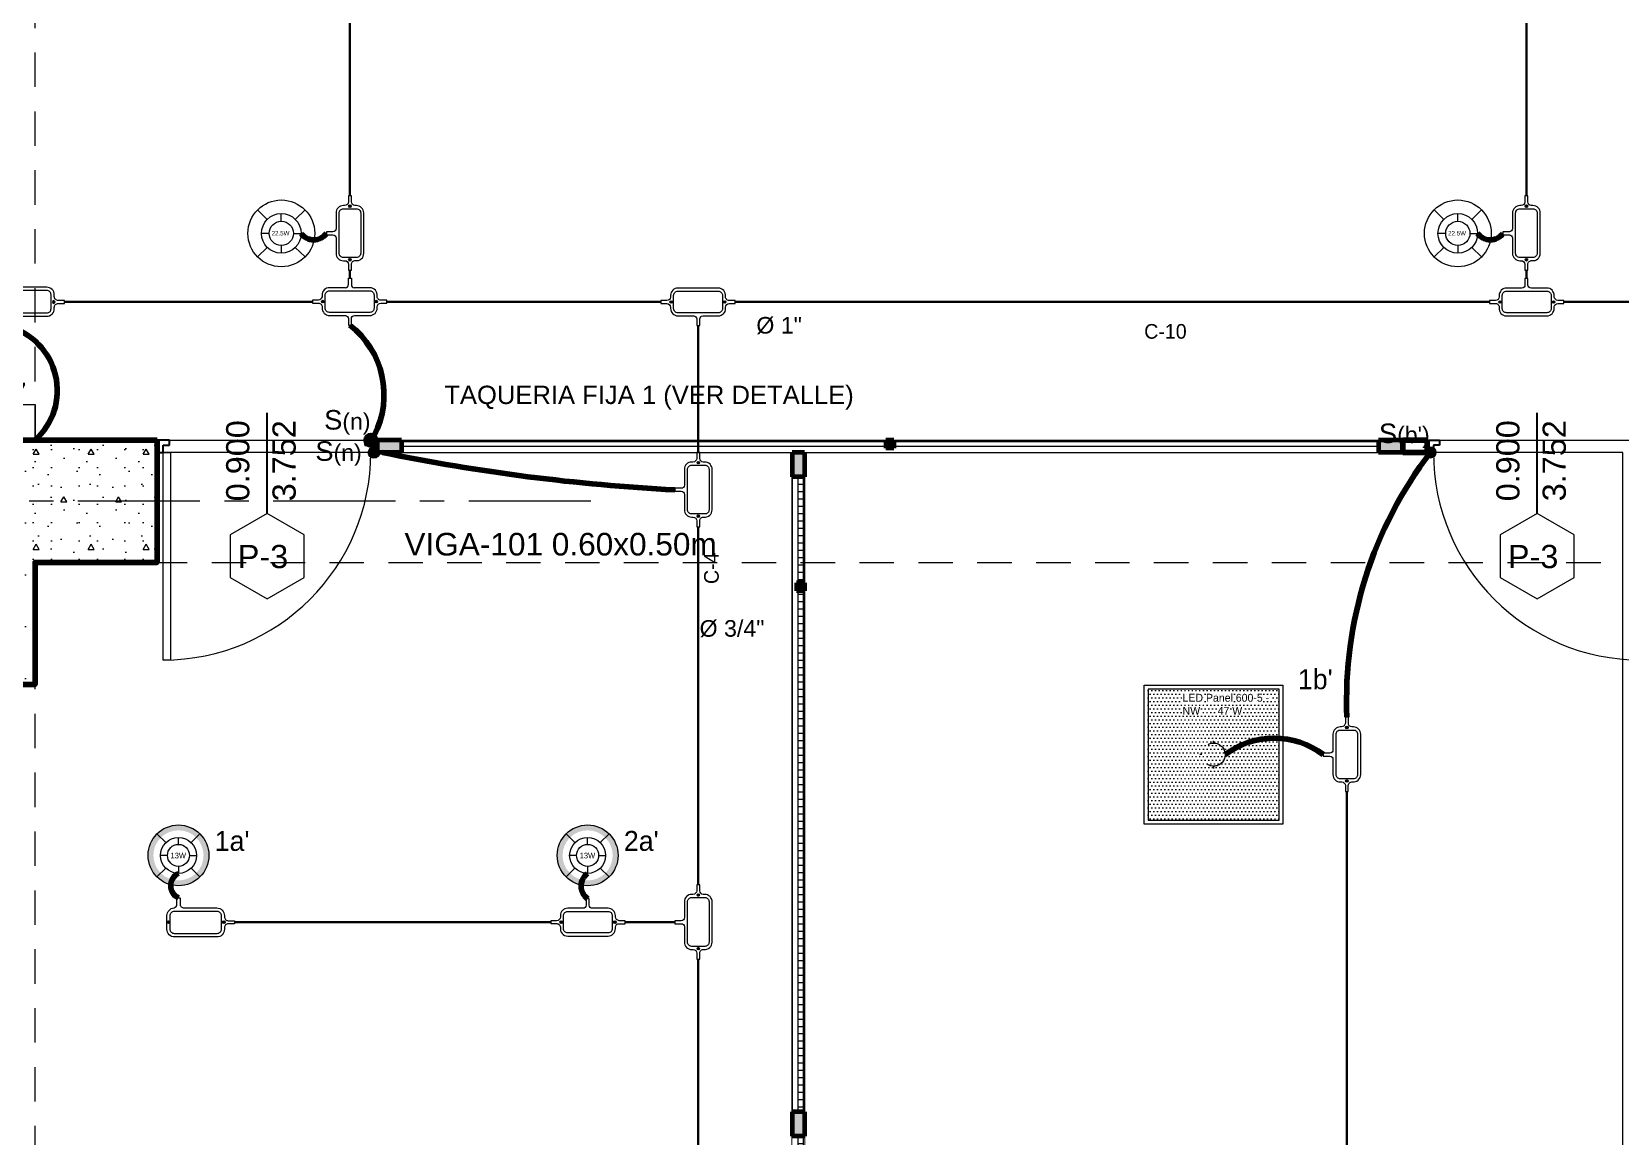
# Model space of a CAD drawing. Header units: inches. Extents: x -38 to 5698, y -33 to 92.
# Drawn here: x 9.56 to 16.06, y 14.55 to 19.07 of the extents above; entities that cross this region are included whole.
import ezdxf
from ezdxf.lldxf.tags import DXFTag

# ---------------------------------------------------------------- set-up
doc = ezdxf.new("R2010")
doc.units = ezdxf.units.IN
doc.header["$MEASUREMENT"] = 0
doc.set_wipeout_variables(frame=1)
for name, pattern in [('CONTINUA', [0]), ('DASHED', [0.75, 0.5, -0.25]), ('Hidden Line', [0.195611, 0.141111, -0.0545]), ('HIDDEN2', [0.1875, 0.125, -0.0625]), ('Punto & Raya', [0.65, 0.5, -0.075, 0, -0.075]), ('Rayas', [0.282222, 0.141111, -0.141111]), ('Wipeout_Contour', [1, 0, -1])]:
    doc.linetypes.add(name, pattern=pattern)
for name, color, linetype, lineweight in [('00 IE CKTO ILUMINACION', 3, 'Continuous', 50), ('00 IE CKTO TOMAS', 111, 'Rayas', 18), ('00_IE_Luminarias', 6, 'Continuous', 30), ('01 IE LUM LED AD DN570C', 1, 'Continuous', 13), ('01 IE LUM LED EMP DN570B', 3, 'Continuous', 13), ('ALUMBRADO_CONDUIT', 30, 'CONDUIT1', 30), ('Bancas', 1, 'Continuous', 13), ('Cable Alumbrado', 150, 'Continuous', 30), ('CABLEADO EXT.', 3, 'PVCSUBT', 30), ('Luminarias', 5, 'Continuous', 20), ('pulsador', 4, 'Continuous', 40), ('Simb_Alumbrado', 140, 'CONTINUA', 30)]:
    doc.layers.add(name, color=color, linetype=linetype, lineweight=lineweight)
for name, color, linetype in [('02 _ ARQ _ ALB _ Ejes Generales', 7, 'Continuous'), ('02 _ ARQ _ ALB _ Muros Interiores', 7, 'Continuous'), ('02 _ ARQ _ ZON _ Espacio.3D', 7, 'Continuous'), ('08 _ STR _ EXT _ 06 Columnas', 7, 'Continuous'), ('08 _ STR _ EXT _ 09 Vigas', 7, 'Continuous'), ('08 _ STR _ EXT _ 10 Vereda Exterior', 7, 'Continuous'), ('1TEXT', 8, 'Continuous'), ('Acabado - Muros', 7, 'Continuous'), ('Notas - Etiquetas', 251, 'Continuous'), ('Notas - Textos', 7, 'Continuous')]:
    doc.layers.add(name, color=color, linetype=linetype)
doc.styles.add('Annotative', font='arial.ttf')
doc.styles.add('Arial', font='arial.ttf')
doc.styles.add('Estilo_Generado_4', font='swisse.ttf')
doc.styles.add('Estilo_Generado_8', font='arialbd.ttf')
doc.styles.add('{18b73a54-fa43-428c-adcb-c1c7bbdf2c84}', font='Simplex.shx')
tags = doc.linetypes.add('CONDUIT', pattern='A,1.5,-0.210535,["con",{18b73a54-fa43-428c-adcb-c1c7bbdf2c84},S=0.2,R=0,X=0,Y=-0.065594],-0.702384', length=2.412919).pattern_tags.tags
tags[6] = DXFTag(74, 10)
tags = doc.linetypes.add('CONDUIT1', pattern='A,1,-0.19772,["con",{18b73a54-fa43-428c-adcb-c1c7bbdf2c84},S=0.2,R=0,X=0,Y=-0.065594],-0.593642', length=1.791362).pattern_tags.tags
tags[6] = DXFTag(74, 10)
tags = doc.linetypes.add('PVCSUBT', pattern='A,0.6,-0.3,0.6,-0.075691,["PVC",Standard,S=0.2,R=0,X=0,Y=-0.093724],-0.621005', length=2.196696).pattern_tags.tags
tags[10] = DXFTag(74, 10)
pattern_1 = [(0, (0, 0), (0, 0.03), [])]

# ---------------------------------------------------------------- blocks, each defined once
blk = doc.blocks.new('*U270')
at = {"layer": 'Luminarias', "linetype": 'DASHED', "lineweight": 0, "ltscale": 0.05}
blk.add_lwpolyline([(0, -0.0045), (0, 0.0045)], dxfattribs=at)
blk = doc.blocks.new('*U271')
at = {"color": 0, "linetype": 'ByBlock', "lineweight": -2, "transparency": 16777216}
for p, rotation in [((-0.05, 0), 90), ((0, -0.05), 180), ((0.05, 0), 269.9999999999999)]:
    blk.add_blockref('*U270', p, dxfattribs=dict(at, rotation=rotation))
blk.add_blockref('*U270', (0, 0.05), dxfattribs=at)
blk = doc.blocks.new('PANEL LED 50W')
at = {"layer": 'Luminarias'}
h = blk.add_hatch(dxfattribs=at)
h.set_pattern_fill('DOTS', color=4, scale=0.009097)
h.set_pattern_definition([(0, (0, -2e-14), (0.0072206, 0.01444116), [0, -0.01444116])])
h.paths.add_polyline_path([(-0.2574, -0.2574), (0.2574, -0.2574), (0.2574, 0.2574), (-0.2574, 0.2574)])
h.paths.add_polyline_path([(-0.1296, 0.0974), (0.1849, 0.0974), (0.1849, 0.2469), (-0.1296, 0.2469)], flags=24)
at = {"layer": 'Luminarias', "color": 4, "lineweight": 0}
for points in [[(-0.2729, 0.2729), (0.2729, 0.2729), (0.2729, -0.2729), (-0.2729, -0.2729)], [(-0.2574, -0.2574), (0.2574, -0.2574), (0.2574, 0.2574), (-0.2574, 0.2574)]]:
    blk.add_lwpolyline(points, close=True, dxfattribs=at)
at = {"layer": 'Luminarias', "color": 4, "linetype": 'DASHED', "lineweight": 0, "ltscale": 0.01}
blk.add_circle((0, 0), 0.0455, dxfattribs=at)
at = {"color": 4}
blk.add_blockref('*U271', (0, 0), dxfattribs=at)
at = {"layer": 'Luminarias', "color": 4, "insert": (-0.1218, 0.2392), "char_height": 0.030929, "width": 0.382855, "attachment_point": 1}
blk.add_mtext('{\\Ftxt|c0;LED Panel 600-5 - NW      47 W}', dxfattribs=at)
blk = doc.blocks.new('LUMINARIA 2')
at = {"layer": '01 IE LUM LED EMP DN570B'}
for p, q in [((-0.094, 0.094), (-0.159, 0.158)), ((0.094, 0.094), (0.159, 0.158)), ((-0.094, -0.094), (-0.159, -0.158)), ((0.094, -0.094), (0.159, -0.158))]:
    blk.add_line(p, q, dxfattribs=at)
at = {"layer": '01 IE LUM LED EMP DN570B', "ltscale": 0.4}
for p, q in [((0, 0.081), (0, 0.133)), ((-0.081, 0), (-0.133, 0)), ((0.081, 0), (0.133, 0)), ((0, -0.081), (0, -0.133))]:
    blk.add_line(p, q, dxfattribs=at)
at = {"layer": '01 IE LUM LED EMP DN570B'}
for radius in [0.224, 0.133]:
    blk.add_circle((0, 0), radius, dxfattribs=at)
at = {"layer": '01 IE LUM LED EMP DN570B', "ltscale": 0.4}
blk.add_circle((0, 0), 0.0813, dxfattribs=at)
at = {"layer": '01 IE LUM LED EMP DN570B', "color": 8, "linetype": 'ByBlock', "lineweight": 80, "insert": (-0.065, 0.016), "char_height": 0.03, "width": 0.17858, "attachment_point": 1}
blk.add_mtext('{\\C3;22.5W}', dxfattribs=at)
blk = doc.blocks.new('LUM DN570C')
at = {"layer": '01 IE LUM LED AD DN570C'}
h = blk.add_hatch(color=256, dxfattribs=at)
edge = h.paths.add_edge_path()
edge.add_arc((0, 0), 0.1344, 0, 360)
edge = h.paths.add_edge_path(flags=17)
edge.add_arc((0, 0), 0.1108, 0, 360)
for p, q in [((-0.0561, 0.0563), (-0.0949, 0.0952)), ((0.0561, 0.0563), (0.0949, 0.0952)), ((-0.0561, -0.0563), (-0.0949, -0.0952)), ((0.0561, -0.0563), (0.0949, -0.0952))]:
    blk.add_line(p, q, dxfattribs=at)
at = {"layer": '01 IE LUM LED AD DN570C', "ltscale": 0.4}
for p, q in [((0, 0.0487), (0, 0.0795)), ((-0.0487, 0), (-0.0795, 0)), ((0.0487, 0), (0.0795, 0)), ((0, -0.0487), (0, -0.0795))]:
    blk.add_line(p, q, dxfattribs=at)
at = {"layer": '01 IE LUM LED AD DN570C'}
for radius in [0.1344, 0.0795]:
    blk.add_circle((0, 0), radius, dxfattribs=at)
at = {"layer": '01 IE LUM LED AD DN570C', "ltscale": 0.4}
blk.add_circle((0, 0), 0.0487, dxfattribs=at)
at = {"color": 1, "linetype": 'ByBlock', "lineweight": 80, "insert": (-0.0353, 0.0117), "char_height": 0.025, "width": 0.622217, "attachment_point": 1}
blk.add_mtext('13W ', dxfattribs=at)
blk = doc.blocks.new('oval t')
at = {"layer": 'Simb_Alumbrado', "lineweight": 13}
blk.add_lwpolyline([(0.0141, 0.0102, -0.414214), (0.0041, 0.0202), (0.0041, 0.0416), (-0.0056, 0.0416), (-0.0056, 0.0202, -0.414214), (-0.0156, 0.0102), (-0.0659, 0.0102, 0.414214), (-0.0899, -0.0138), (-0.0899, -0.0183, -0.414214), (-0.1019, -0.0303), (-0.1213, -0.0303), (-0.1213, -0.04), (-0.1016, -0.04, -0.451917), (-0.0897, -0.0535, 0.451917), (-0.0659, -0.0805), (0.0659, -0.0805, 0.414214), (0.0899, -0.0566), (0.0899, -0.0512, -0.398753), (0.1019, -0.0401), (0.1213, -0.0401), (0.1213, -0.0304), (0.1019, -0.0304, -0.368669), (0.0899, -0.0176), (0.0899, -0.0138, 0.414214), (0.0659, 0.0102), (0.0141, 0.0102)], format="xyb", dxfattribs=at)
blk.add_lwpolyline([(-0.0659, 0), (0.0659, 0, -0.414214), (0.0797, -0.0138), (0.0797, -0.0566, -0.414214), (0.0659, -0.0703), (-0.0659, -0.0703, -0.414214), (-0.0797, -0.0566), (-0.0797, -0.0138, -0.414214)], format="xyb", close=True, dxfattribs=at)
for points in [[(-0.0911, -0.0352), (-0.0828, -0.0352)], [(-0.0869, -0.031), (-0.0869, -0.0394)], [(0.0837, -0.0352), (0.0921, -0.0352)], [(0.0879, -0.031), (0.0879, -0.0394)]]:
    blk.add_lwpolyline(points, dxfattribs=at)
for centre in [(-0.0869, -0.0352), (0.0879, -0.0352)]:
    blk.add_circle(centre, 0.00419, dxfattribs=at)
blk = doc.blocks.new('CAJA OVAL TIPO L')
at = {"layer": 'Simb_Alumbrado', "lineweight": 13}
blk.add_lwpolyline([(-0.0491, -0.079), (-0.0491, -0.0343, -0.380413), (-0.0258, -0.0088), (-0.0258, -0.0088, 0.341426), (-0.0164, 0.0033), (-0.0164, 0.0236), (-0.0063, 0.0236), (-0.0063, 0.0033, 0.414214), (0.0063, -0.0092), (0.1138, -0.0092, -0.414214), (0.1388, -0.0343), (0.1388, -0.0382, 0.414214), (0.1513, -0.0508), (0.1716, -0.0508), (0.1716, -0.0609), (0.1513, -0.0609, 0.414214), (0.1388, -0.0734), (0.1388, -0.079, -0.414214), (0.1138, -0.104), (-0.0241, -0.104, -0.414214), (-0.0491, -0.079, 0.414214)], format="xyb", dxfattribs=at)
for points in [[(-0.0439, -0.0514), (-0.0439, -0.0602)], [(0.1367, -0.0514), (0.1367, -0.0602)], [(-0.0483, -0.0558), (-0.0395, -0.0558)], [(0.1323, -0.0558), (0.1411, -0.0558)]]:
    blk.add_lwpolyline(points, dxfattribs=at)
blk.add_lwpolyline([(-0.0241, -0.0199), (0.1138, -0.0199, -0.414214), (0.1282, -0.0343), (0.1282, -0.079, -0.414214), (0.1138, -0.0934), (-0.0241, -0.0934, -0.414214), (-0.0384, -0.079), (-0.0384, -0.0343, -0.414214)], format="xyb", close=True, dxfattribs=at)
for centre in [(-0.0439, -0.0558), (0.1367, -0.0558)]:
    blk.add_circle(centre, 0.00438, dxfattribs=at)
blk = doc.blocks.new('ii3t')
at = {"layer": 'Simb_Alumbrado', "lineweight": 5}
h = blk.add_hatch(color=3, dxfattribs=at)
edge = h.paths.add_edge_path()
edge.add_arc((0, 0), 0.0164, 0, 360)
blk.add_circle((0, 0), 0.0164, dxfattribs=at)
blk = doc.blocks.new('pulsador')
at = {"layer": 'pulsador', "lineweight": 40}
h = blk.add_hatch(color=4, dxfattribs=at)
h.dxf.hatch_style = 1
h.paths.add_polyline_path([(246.2314, 46.0882, 1), (246.279, 46.0882, 1)])
h.paths.add_polyline_path([(246.2786, 46.0882, -1), (246.2317, 46.0882, -1)], flags=16)
h.paths.add_polyline_path([(246.271, 46.0882, -1), (246.2393, 46.0882, -1)], flags=0)
at = {"layer": 'pulsador'}
h = blk.add_hatch(color=4, dxfattribs=at)
h.dxf.hatch_style = 1
h.paths.add_polyline_path([(246.2393, 46.0882, 1), (246.271, 46.0882, 1)])
at = {"layer": 'pulsador', "color": 4, "lineweight": 50}
blk.add_circle((246.2552, 46.0882), 0.0238, dxfattribs=at)
at = {"layer": 'pulsador', "color": 4, "lineweight": 40}
blk.add_circle((246.2552, 46.0882), 0.0235, dxfattribs=at)
at = {"layer": 'pulsador', "color": 4}
blk.add_circle((246.2552, 46.0882), 0.0159, dxfattribs=at)
blk = doc.blocks.new('luz de emergencia')
at = {"color": 5, "lineweight": 40}
for p, q in [((164.1493, 48.9365, -0.0001), (164.2333, 48.9365, -0.0001)), ((164.3313, 48.9365, -0.0001), (164.4153, 48.9365, -0.0001))]:
    blk.add_line(p, q, dxfattribs=at)
at = {"layer": '00_IE_Luminarias', "color": 5, "linetype": 'Continuous', "lineweight": 13}
for p, q in [((164.1913, 49.0205, -0.0001), (164.1493, 48.9365, -0.0001)), ((164.2333, 48.9365, -0.0001), (164.1913, 49.0205, -0.0001)), ((164.3733, 49.0205, -0.0001), (164.3313, 48.9365, -0.0001)), ((164.4153, 48.9365, -0.0001), (164.3733, 49.0205, -0.0001))]:
    blk.add_line(p, q, dxfattribs=at)
at = {"layer": '00_IE_Luminarias', "color": 5, "linetype": 'Continuous', "lineweight": 13, "elevation": -0.0001}
blk.add_lwpolyline([(164.4573, 49.0205), (164.1073, 49.0205), (164.1073, 49.1666), (164.4573, 49.1665)], close=True, dxfattribs=at)
blk = doc.blocks.new('CAJA CONDULET TIPO X')
at = {"layer": 'Simb_Alumbrado', "lineweight": 13}
for p, q in [((78.5283, -4.1616), (78.5283, -4.1519)), ((78.5283, -4.1519), (78.5497, -4.1519)), ((78.5497, -4.1616), (78.5283, -4.1616))]:
    blk.add_line(p, q, dxfattribs=at)
for points in [[(78.6505, -4.1716, -0.414214), (78.6605, -4.1616), (78.6819, -4.1616), (78.6819, -4.1519), (78.6605, -4.1519, -0.414214), (78.6505, -4.1419), (78.6505, -4.0916, 0.414214), (78.6265, -4.0677), (78.6219, -4.0677, -0.414214), (78.6099, -4.0557), (78.6099, -4.0363), (78.6002, -4.0363), (78.6002, -4.056, -0.451917), (78.5867, -4.0678, 0.451917), (78.5597, -4.0916), (78.5597, -4.1419)], [(78.5597, -4.1716), (78.5597, -4.2235, 0.414214), (78.5837, -4.2475), (78.589, -4.2475, -0.334232), (78.6002, -4.2595), (78.6002, -4.2789), (78.6099, -4.2789), (78.6099, -4.2595, -0.455912), (78.6227, -4.2475), (78.6265, -4.2475, 0.414214), (78.6505, -4.2235), (78.6505, -4.1716)]]:
    blk.add_lwpolyline(points, format="xyb", dxfattribs=at)
blk.add_lwpolyline([(78.6403, -4.0916), (78.6403, -4.2235, -0.414214), (78.6265, -4.2373), (78.5837, -4.2373, -0.414214), (78.5699, -4.2235), (78.5699, -4.0916, -0.414214), (78.5837, -4.0779), (78.6265, -4.0779, -0.414214)], format="xyb", close=True, dxfattribs=at)
for points in [[(78.6093, -4.0706), (78.6009, -4.0706)], [(78.6051, -4.0664), (78.6051, -4.0748)], [(78.6093, -4.2454), (78.6009, -4.2454)], [(78.6051, -4.2412), (78.6051, -4.2496)]]:
    blk.add_lwpolyline(points, dxfattribs=at)
for centre in [(78.6051, -4.0706), (78.6051, -4.2454)]:
    blk.add_circle(centre, 0.00419, dxfattribs=at)
for centre, start, end in [((78.5497, -4.1419), 270, 0), ((78.5497, -4.1716), 0, 90)]:
    blk.add_arc(centre, 0.01, start, end, dxfattribs=at)

msp = doc.modelspace()

# ---------------------------------------------------------------- hatches: boundary and pattern name
at = {"layer": '08 _ STR _ EXT _ 06 Columnas', "linetype": 'Continuous', "lineweight": 9}
h = msp.add_hatch(dxfattribs=at)
h.set_pattern_fill('HORMIGÓN_EN_MASA_0002', style=0, pattern_type=2)
h.set_pattern_definition([(0, (0, 0), (0, 0.3897114), [0.024375, -0.200625]), (0, (0.1125, 0.19486), (0, 0.3897114), [0.024375, -0.200625]), (60, (0, 0), (-0.3375, 0.194856), [0.024375, -0.200625]), (60, (0.225, 0), (-0.3375, 0.194856), [0.024375, -0.200625]), (120, (0.02437, 0), (0.3375, 0.194856), [0.024375, -0.200625]), (120, (0.24938, 0), (0.3375, 0.194856), [0.024375, -0.200625]), (0, (0, 0.0375), (0, 0.075), [0, -0.075, 0, -0.1125]), (45, (0.0375, 0.0375), (-0.053033, 0.053033), [0, -0.05625, 0, -0.09375])])
h.paths.add_polyline_path([(10.07, 17.4), (9.07, 17.4), (9.07, 16.4), (9.57, 16.4), (9.57, 16.9), (10.07, 16.9)])
at = {"layer": '08 _ STR _ EXT _ 10 Vereda Exterior', "linetype": 'Continuous', "lineweight": 13}
h = msp.add_hatch(dxfattribs=at)
h.set_pattern_fill('RETÍCULA_100X100_0002', color=251, style=0, pattern_type=2)
h.set_pattern_definition([(360, (3.7574, 18.3027), (0, 2.53199), []), (90, (3.7574, 18.3027), (-3.6, 0), [])])
h.paths.add_polyline_path([(2.17, 3.6213), (4.2913, 1.5), (9.32, 1.5), (9.32, 6.5), (40.52, 6.5), (40.52, 1.5), (52.92, 1.5), (52.92, 19.0859), (51.57, 19.0859), (51.57, 7.2), (9.07, 7.2), (9.07, 7.85), (6.5201, 7.85, -0.414214), (6.2701, 8.1), (6.2701, 8.85, -0.414213), (6.5201, 9.1), (9.07, 9.1), (9.07, 12), (6.5201, 12, -0.414214), (6.2701, 12.25), (6.2701, 13, -0.414213), (6.5201, 13.25), (9.07, 13.25), (9.07, 16.15), (6.5201, 16.15, -0.414214), (6.2701, 16.4), (6.2701, 17.15, -0.414213), (6.5201, 17.4), (8.77, 17.4), (8.7706, 21.0499), (2.17, 21.0499)])

# ---------------------------------------------------------------- linework, layer by layer
at = {"layer": '02 _ ARQ _ ALB _ Ejes Generales', "color": 251, "linetype": 'Punto & Raya', "lineweight": 13}
msp.add_line((11.8454, 17.15), (4.8454, 17.15), dxfattribs=at)
at = {"layer": '02 _ ARQ _ ALB _ Muros Interiores', "color": 152, "linetype": 'Continuous', "lineweight": 25}
for p, q in [((10.52, 17.1), (10.52, 17.5125)), ((15.72, 17.1), (15.72, 17.5125))]:
    msp.add_line(p, q, dxfattribs=at)
at = {"layer": '02 _ ARQ _ ALB _ Muros Interiores', "color": 165, "linetype": 'Continuous', "lineweight": 25}
for p, q in [((10.07, 17.4), (10.07, 17.35)), ((10.12, 17.4), (10.07, 17.4)), ((10.095, 17.35), (10.095, 17.38)), ((10.095, 17.38), (10.12, 17.38)), ((10.12, 17.38), (10.12, 17.4)), ((10.92, 17.4), (10.92, 17.38)), ((10.97, 17.4), (10.92, 17.4)), ((10.92, 17.38), (10.945, 17.38)), ((10.945, 17.38), (10.945, 17.35)), ((10.97, 17.35), (10.97, 17.4)), ((15.32, 17.4), (15.32, 17.38)), ((10.07, 17.35), (10.095, 17.35)), ((10.945, 17.35), (10.97, 17.35))]:
    msp.add_line(p, q, dxfattribs=at)
at = {"layer": '02 _ ARQ _ ALB _ Muros Interiores', "color": 7, "linetype": 'Continuous', "lineweight": 80}
for p, q in [((10.07, 17.4), (10.07, 17.35)), ((10.97, 17.4), (10.97, 17.35))]:
    msp.add_line(p, q, dxfattribs=at)
at = {"layer": '02 _ ARQ _ ALB _ Muros Interiores', "color": 165, "linetype": 'Continuous', "lineweight": 15}
for p, q in [((10.095, 16.5), (10.095, 17.35)), ((10.095, 17.35), (10.125, 17.35)), ((10.125, 17.35), (10.125, 16.5)), ((10.125, 16.5), (10.095, 16.5))]:
    msp.add_line(p, q, dxfattribs=at)
at = {"layer": '02 _ ARQ _ ALB _ Muros Interiores', "color": 251, "linetype": 'Continuous', "lineweight": 13, "flags": 128}
for points in [[(10.52, 16.75), (10.6715, 16.8375), (10.6715, 17.0125), (10.52, 17.1), (10.3684, 17.0125), (10.3684, 16.8375)], [(15.72, 16.75), (15.8715, 16.8375), (15.8715, 17.0125), (15.72, 17.1), (15.5684, 17.0125), (15.5684, 16.8375)]]:
    msp.add_lwpolyline(points, close=True, dxfattribs=at)
at = {"layer": '02 _ ARQ _ ALB _ Muros Interiores', "color": 175, "linetype": 'Continuous', "lineweight": 15}
msp.add_arc((10.095, 17.35), 0.85, 270, 0, dxfattribs=at)
at = {"layer": '02 _ ARQ _ ZON _ Espacio.3D', "color": 254, "linetype": 'Continuous', "lineweight": 0, "flags": 128}
msp.add_lwpolyline([(9.07, 29.7), (9.07, 17.4), (23.97, 17.4), (23.97, 16.9001), (23.57, 16.9001), (23.57, 16.2999), (23.445, 16.2999), (23.445, 8.1), (23.57, 8.1), (23.57, 7.45), (30.07, 7.45)], dxfattribs=at)
for points in [[(9.32, 8.1), (9.5699, 8.1), (9.5699, 7.7), (9.9699, 7.7), (9.9699, 7.45), (12.6699, 7.45), (12.6699, 17.35), (10.0699, 17.35), (10.0699, 16.9), (9.5699, 16.9), (9.5699, 16.4), (9.32, 16.4)], [(12.7199, 7.45), (16.07, 7.45), (16.07, 17.35), (12.7199, 17.35)]]:
    msp.add_lwpolyline(points, close=True, dxfattribs=at)
at = {"layer": '08 _ STR _ EXT _ 06 Columnas', "color": 7, "linetype": 'Continuous', "lineweight": 80, "flags": 128}
msp.add_lwpolyline([(10.07, 17.4), (9.07, 17.4), (9.07, 16.4), (9.57, 16.4), (9.57, 16.9), (10.07, 16.9)], close=True, dxfattribs=at)
at = {"layer": '08 _ STR _ EXT _ 09 Vigas', "color": 251, "linetype": 'Hidden Line', "lineweight": 13}
for p, q in [((9.57, 17.4), (9.57, 29.7)), ((9.57, 7.7), (9.57, 16.9))]:
    msp.add_line(p, q, dxfattribs=at)
at = {"layer": 'Acabado - Muros', "color": 7, "linetype": 'Continuous', "lineweight": 60}
for p, q in [((10.97, 17.4), (10.97, 17.35)), ((15.17, 17.4), (15.17, 17.35))]:
    msp.add_line(p, q, dxfattribs=at)
at = {"layer": 'ALUMBRADO_CONDUIT', "color": 30, "lineweight": 30, "ltscale": 0.4, "true_color": 0xf26722}
for p, q in [((10.8592, 18.4001), (10.8592, 20.1783)), ((15.6759, 18.4001), (15.6759, 20.1783)), ((10.8592, 18.0959), (10.8592, 18.0624)), ((15.6759, 18.0624), (15.6759, 18.0959)), ((9.6902, 17.9661), (10.7061, 17.9661)), ((11.0103, 17.9661), (12.1324, 17.9661)), ((12.4366, 17.9661), (15.5247, 17.9661)), ((15.829, 17.9661), (20.3414, 17.9661)), ((12.2855, 17.0458), (12.2855, 15.5795)), ((14.9407, 15.9614), (14.9407, 13.7906)), ((10.3868, 15.4264), (11.6813, 15.4264)), ((11.9855, 15.4264), (12.1891, 15.4264)), ((12.2855, 15.2753), (12.2855, 12.2795))]:
    msp.add_line(p, q, dxfattribs=at)
at = {"layer": 'CABLEADO EXT.', "color": 3, "lineweight": 80}
for centre, radius, start, end in [((10.7111, 18.2847), 0.0641, 216.0183, 323.9817), ((15.5277, 18.2847), 0.0641, 216.0183, 323.9817), ((9.3882, 17.6035), 0.2728, 311.76988, 74.56922), ((10.6378, 17.5861), 0.3611, 332.56224, 52.19962), ((14.6433, 15.8475), 0.3326, 52.81479, 127.18521), ((10.1812, 15.5762), 0.0556, 115.45713, 244.54287), ((11.8701, 15.5745), 0.0641, 126.0183, 233.9817)]:
    msp.add_arc(centre, radius, start, end, dxfattribs=at)

# ---------------------------------------------------------------- block references
at = {"xscale": 1.253906979044094, "yscale": 1.253906979044094, "zscale": 1.253906979044094, "rotation": 270}
msp.add_blockref('CAJA CONDULET TIPO X', (16.0713, 116.5311), dxfattribs=at)
at = {"color": 4, "lineweight": 40}
msp.add_blockref('pulsador', (-235.3102, -28.6882), dxfattribs=at)
at = {"layer": '01 IE LUM LED AD DN570C', "color": 1, "lineweight": 5, "xscale": 0.9263905751172247, "yscale": 0.9263905751172247, "zscale": 0.9263905751172247}
for p in [(10.1573, 15.7), (11.8324, 15.7)]:
    msp.add_blockref('LUM DN570C', p, dxfattribs=at)
at = {"layer": '01 IE LUM LED EMP DN570B', "xscale": 0.6105334384153049, "yscale": 0.6105334384153049, "zscale": 0.6105334384153049}
for p in [(10.5783, 18.247), (15.3949, 18.247)]:
    msp.add_blockref('LUMINARIA 2', p, dxfattribs=at)
at = {"layer": 'ALUMBRADO_CONDUIT', "linetype": 'CONDUIT', "lineweight": 30, "xscale": -1.253906979044094, "yscale": 1.253906979044094, "zscale": 1.253906979044094, "rotation": 180}
msp.add_blockref('CAJA OVAL TIPO L', (9.475, 17.8961), dxfattribs=at)
at = {"layer": 'ALUMBRADO_CONDUIT', "xscale": 1.041283452965173, "yscale": 1.041283452965173, "zscale": 1.041283452965173}
msp.add_blockref('PANEL LED 50W', (14.395, 16.1125), dxfattribs=at)
at = {"layer": 'ALUMBRADO_CONDUIT', "linetype": 'CONDUIT', "lineweight": 30, "xscale": 1.253906979044094, "yscale": 1.253906979044094, "zscale": 1.253906979044094}
msp.add_blockref('CAJA OVAL TIPO L', (10.1716, 15.4964), dxfattribs=at)
at = {"layer": 'Bancas', "color": 252, "true_color": 0x939598, "xscale": 1.253906979044094, "yscale": 1.253906979044094, "zscale": 1.253906979044094}
for p, rotation in [((10.8151, 18.248), 90), ((15.6317, 18.248), 90), ((12.2845, 17.922), 180), ((14.8965, 16.1135), 89.99999999999999), ((12.2413, 15.4274), 89.99999999999999)]:
    msp.add_blockref('oval t', p, dxfattribs=dict(at, rotation=rotation))
for p in [(15.6769, 18.0102), (11.8334, 15.4706)]:
    msp.add_blockref('oval t', p, dxfattribs=at)
at = {"layer": 'Cable Alumbrado', "lineweight": 0, "xscale": 1.404578189384958, "yscale": 1.404578189384958, "zscale": 1.404578189384958}
msp.add_blockref('ii3t', (10.9576, 17.3496), dxfattribs=at)
at = {"layer": 'pulsador', "color": 4, "lineweight": 40, "rotation": 180}
msp.add_blockref('luz de emergencia', (173.6773, 66.5666, 0.0001), dxfattribs=at)

# ---------------------------------------------------------------- texts
at = {"layer": '00 IE CKTO ILUMINACION', "color": 3, "linetype": 'CONTINUA', "lineweight": 15}
msp.add_text('C-10', height=0.06, dxfattribs=at).set_placement((14.1109, 17.8158))
msp.add_text('C-4', height=0.06, rotation=90, dxfattribs=at).set_placement((12.3692, 16.8112))
at = {"layer": '00 IE CKTO TOMAS', "char_height": 0.08, "width": 0.768045, "attachment_point": 7, "style": 'Annotative'}
for insert in [(10.7537, 17.4233), (10.7177, 17.2953)]:
    msp.add_mtext('S{\\H0.84375x;(n)}', dxfattribs=dict(at, insert=insert))
at = {"layer": '00_IE_Luminarias', "color": 6, "linetype": 'HIDDEN2'}
for s, p in [("1b'", (14.7403, 16.3806)), ("1a'", (10.3058, 15.7185)), ("2a'", (11.9809, 15.7185))]:
    msp.add_text(s, height=0.08174, dxfattribs=at).set_placement(p)
at = {"layer": '02 _ ARQ _ ALB _ Muros Interiores', "color": 251, "lineweight": 25, "char_height": 0.095, "attachment_point": 7, "rotation": 90, "style": 'Estilo_Generado_4'}
for s, insert in [('\\A1;{\\pql;\\pt0;\\fSwis721 Ex BT|b0|i0|c0|p34;0.900\\fSwis721 Ex BT|b0|i0|c0|p34;\\A1{\\H.66x;\\S^  ;}\\fSwis721 Ex BT|b0|i0|c0|p34;\\fSwis721 Ex BT|b0|i0|c0|p34;}', (10.4751, 17.15)), ('\\A1;{\\pql;\\pt0;\\fSwis721 Ex BT|b0|i0|c0|p34;3.752\\fSwis721 Ex BT|b0|i0|c0|p34;\\A1{\\H.66x;\\S^  ;}\\fSwis721 Ex BT|b0|i0|c0|p34;\\fSwis721 Ex BT|b0|i0|c0|p34;}', (10.6649, 17.15)), ('\\A1;{\\pql;\\pt0;\\fSwis721 Ex BT|b0|i0|c0|p34;0.900\\fSwis721 Ex BT|b0|i0|c0|p34;\\A1{\\H.66x;\\S^  ;}\\fSwis721 Ex BT|b0|i0|c0|p34;\\fSwis721 Ex BT|b0|i0|c0|p34;}', (15.6751, 17.15)), ('\\A1;{\\pql;\\pt0;\\fSwis721 Ex BT|b0|i0|c0|p34;3.752\\fSwis721 Ex BT|b0|i0|c0|p34;\\A1{\\H.66x;\\S^  ;}\\fSwis721 Ex BT|b0|i0|c0|p34;\\fSwis721 Ex BT|b0|i0|c0|p34;}', (15.8649, 17.15))]:
    msp.add_mtext(s, dxfattribs=dict(at, insert=insert))
at = {"layer": '02 _ ARQ _ ALB _ Muros Interiores', "color": 251, "lineweight": 25, "char_height": 0.095, "attachment_point": 7, "style": 'Estilo_Generado_4'}
for insert in [(10.4001, 16.875), (15.6001, 16.875)]:
    msp.add_mtext('\\A1;{\\pql;\\pt0;\\fSwis721 Ex BT|b0|i0|c0|p34;P-3\\fSwis721 Ex BT|b0|i0|c0|p34;\\fSwis721 Ex BT|b0|i0|c0|p34;\\fSwis721 Ex BT|b0|i0|c0|p34;}', dxfattribs=dict(at, insert=insert))
at = {"layer": '1TEXT', "color": 50, "linetype": 'Continuous', "style": 'Arial'}
for s, p in [('%%C 1"', (12.5231, 17.8368)), ('%%C 3/4"', (12.2908, 16.5955))]:
    msp.add_text(s, height=0.06788, rotation=0, dxfattribs=at).set_placement(p)
at = {"layer": 'Notas - Etiquetas', "color": 8, "linetype": 'Continuous', "lineweight": 13, "style": 'Estilo_Generado_4'}
for s, insert, char_height, attachment_point in [('\\A1;{\\pql;\\fSwis721 Ex BT|b0|i0|c0|p34;TAQUERIA FIJA 1 (VER DETALLE)\\fSwis721 Ex BT|b0|i0|c0|p34; }', (11.2455, 17.5745), 0.075, 4), ('\\A1;{\\pql;\\fSwis721 Ex BT|b0|i0|c0|p34;VIGA-101\\fSwis721 Ex BT|b0|i0|c0|p34; \\fSwis721 Ex BT|b0|i0|c0|p34;0.60\\fSwis721 Ex BT|b0|i0|c0|p34;x\\fSwis721 Ex BT|b0|i0|c0|p34;0.50\\fSwis721 Ex BT|b0|i0|c0|p34;m}', (11.0825, 16.9267), 0.0925, 7)]:
    msp.add_mtext(s, dxfattribs=dict(at, insert=insert, char_height=char_height, attachment_point=attachment_point))
at = {"layer": 'Notas - Textos', "color": 251, "linetype": 'Continuous', "lineweight": 13, "insert": (13.4189, 18.5191), "char_height": 0.15, "attachment_point": 2, "style": 'Estilo_Generado_8'}
msp.add_mtext('\\A1;{\\pqc;\\fArial|b1|i0|c0|p34;\\P\\pqc;\\fArial|b1|i0|c0|p34;}', dxfattribs=at)

# ---------------------------------------------------------------- next in the draw order: wipeouts: each hides what was drawn before it
at = {"color": 254, "linetype": 'Wipeout_Contour', "lineweight": 0, "ltscale": 133.299608}
msp.add_wipeout([(13.0865, 17.367), (13.07, 17.367), (13.07, 17.35), (15.07, 17.35), (15.07, 17.4), (13.0865, 17.4)], dxfattribs=at).dxf.layer = 'Acabado - Muros'
at = {"color": 254, "linetype": 'Wipeout_Contour', "lineweight": 0, "ltscale": 123.913962}
msp.add_wipeout([(12.6699, 16.8), (12.6699, 14.65), (12.7199, 14.65), (12.7199, 16.7835), (12.6869, 16.7835), (12.6869, 16.8)], dxfattribs=at).dxf.layer = 'Acabado - Muros'
at = {"color": 254, "linetype": 'Wipeout_Contour', "lineweight": 0, "ltscale": 109.136087}
msp.add_wipeout([(12.6699, 14.55), (12.6699, 12.4), (12.6869, 12.4), (12.6869, 12.4165), (12.7199, 12.4165), (12.7199, 14.55)], dxfattribs=at).dxf.layer = 'Acabado - Muros'

# ---------------------------------------------------------------- next in the draw order: wipeouts: each hides what was drawn before it
at = {"color": 254, "linetype": 'Wipeout_Contour', "lineweight": 0, "ltscale": 127.274883}
msp.add_wipeout([(11.07, 17.35), (13.07, 17.35), (13.07, 17.367), (13.0535, 17.367), (13.0535, 17.4), (11.07, 17.4)], dxfattribs=at).dxf.layer = 'Acabado - Muros'
at = {"color": 254, "linetype": 'Wipeout_Contour', "lineweight": 0, "ltscale": 126.554983}
msp.add_wipeout([(12.6699, 17.25), (12.6699, 16.8), (12.6869, 16.8), (12.6869, 16.8165), (12.7199, 16.8165), (12.7199, 17.25)], dxfattribs=at).dxf.layer = 'Acabado - Muros'
at = {"color": 254, "linetype": 'Wipeout_Contour', "lineweight": 0, "ltscale": 74.130998}
msp.add_wipeout([(12.7149, 12.4165), (12.7149, 14.55), (12.6949, 14.55), (12.6949, 12.4165)], dxfattribs=at).dxf.layer = 'Acabado - Muros'

# ---------------------------------------------------------------- next in the draw order: hatches: boundary and pattern name
at = {"layer": 'Acabado - Muros', "linetype": 'Continuous', "lineweight": 0}
h = msp.add_hatch(dxfattribs=at)
h.set_pattern_fill('CONTRACHAPADO_0002', color=254, style=0, pattern_type=2)
h.set_pattern_definition(pattern_1)
h.paths.add_polyline_path([(12.7149, 12.4165), (12.7149, 14.55), (12.6949, 14.55), (12.6949, 12.4165)])

# ---------------------------------------------------------------- next in the draw order: linework, layer by layer
at = {"layer": 'Acabado - Muros', "color": 7, "linetype": 'Continuous', "lineweight": 60}
msp.add_line((12.7199, 14.55), (12.6699, 14.55), dxfattribs=at)
at = {"layer": 'Acabado - Muros', "color": 251, "linetype": 'Continuous', "lineweight": 13, "flags": 128}
for points in [[(11.07, 17.4), (13.0535, 17.4)], [(13.0865, 17.4), (15.07, 17.4)], [(11.07, 17.35), (15.07, 17.35)], [(12.6699, 17.25), (12.6699, 14.65)], [(12.7199, 17.25), (12.7199, 16.8165)], [(12.7199, 16.7835), (12.7199, 14.65)]]:
    msp.add_lwpolyline(points, dxfattribs=at)
at = {"layer": 'Acabado - Muros', "color": 7, "linetype": 'Continuous', "lineweight": 13, "flags": 128}
msp.add_lwpolyline([(12.7149, 12.4165), (12.6949, 12.4165), (12.6949, 14.55), (12.7149, 14.55)], close=True, dxfattribs=at)

# ---------------------------------------------------------------- next in the draw order: wipeouts: each hides what was drawn before it
at = {"color": 254, "linetype": 'Wipeout_Contour', "lineweight": 0, "ltscale": 84.680067}
msp.add_wipeout([(13.0535, 17.395), (11.07, 17.395), (11.07, 17.375), (13.0535, 17.375)], dxfattribs=at).dxf.layer = 'Acabado - Muros'
at = {"color": 254, "linetype": 'Wipeout_Contour', "lineweight": 0, "ltscale": 89.513363}
msp.add_wipeout([(15.07, 17.395), (13.0865, 17.395), (13.0865, 17.375), (15.07, 17.375)], dxfattribs=at).dxf.layer = 'Acabado - Muros'
at = {"color": 254, "linetype": 'Wipeout_Contour', "lineweight": 0, "ltscale": 85.013435}
msp.add_wipeout([(12.7149, 16.8165), (12.7149, 17.25), (12.6949, 17.25), (12.6949, 16.8165)], dxfattribs=at).dxf.layer = 'Acabado - Muros'
at = {"color": 254, "linetype": 'Wipeout_Contour', "lineweight": 0, "ltscale": 80.856014}
msp.add_wipeout([(12.7149, 14.65), (12.7149, 16.7835), (12.6949, 16.7835), (12.6949, 14.65)], dxfattribs=at).dxf.layer = 'Acabado - Muros'

# ---------------------------------------------------------------- next in the draw order: hatches: boundary and pattern name
at = {"layer": 'Acabado - Muros', "linetype": 'Continuous', "lineweight": 0}
for points in [[(11.07, 17.4), (10.97, 17.4), (10.97, 17.35), (11.07, 17.35)], [(13.0865, 17.367), (13.0865, 17.4), (13.0535, 17.4), (13.0535, 17.367)], [(15.07, 17.4), (15.07, 17.35), (15.17, 17.35), (15.17, 17.4)], [(12.7199, 17.25), (12.7199, 17.35), (12.6699, 17.35), (12.6699, 17.25)], [(12.6869, 16.7835), (12.7199, 16.7835), (12.7199, 16.8165), (12.6869, 16.8165)], [(12.6699, 14.55), (12.7199, 14.55), (12.7199, 14.65), (12.6699, 14.65)]]:
    msp.add_hatch(color=254, dxfattribs=at).paths.add_polyline_path(points)
h = msp.add_hatch(dxfattribs=at)
h.set_pattern_fill('CONTRACHAPADO_0002', color=254, style=0, pattern_type=2)
h.set_pattern_definition(pattern_1)
h.paths.add_polyline_path([(13.0535, 17.395), (11.07, 17.395), (11.07, 17.375), (13.0535, 17.375)])
h = msp.add_hatch(dxfattribs=at)
h.set_pattern_fill('CONTRACHAPADO_0002', color=254, style=0, pattern_type=2)
h.set_pattern_definition(pattern_1)
h.paths.add_polyline_path([(15.07, 17.395), (13.0865, 17.395), (13.0865, 17.375), (15.07, 17.375)])
h = msp.add_hatch(dxfattribs=at)
h.set_pattern_fill('CONTRACHAPADO_0002', color=254, style=0, pattern_type=2)
h.set_pattern_definition(pattern_1)
h.paths.add_polyline_path([(12.7149, 16.8165), (12.7149, 17.25), (12.6949, 17.25), (12.6949, 16.8165)])
h = msp.add_hatch(dxfattribs=at)
h.set_pattern_fill('CONTRACHAPADO_0002', color=254, style=0, pattern_type=2)
h.set_pattern_definition(pattern_1)
h.paths.add_polyline_path([(12.7149, 14.65), (12.7149, 16.7835), (12.6949, 16.7835), (12.6949, 14.65)])

# ---------------------------------------------------------------- next in the draw order: linework, layer by layer
at = {"layer": '08 _ STR _ EXT _ 09 Vigas', "color": 251, "linetype": 'Hidden Line', "lineweight": 13}
msp.add_line((9.57, 16.9), (16.07, 16.9), dxfattribs=at)
at = {"layer": 'Acabado - Muros', "color": 7, "linetype": 'Continuous', "lineweight": 60}
for p, q in [((11.07, 17.4), (10.97, 17.4)), ((11.07, 17.4), (11.07, 17.35)), ((13.0865, 17.4), (13.0535, 17.4)), ((13.0535, 17.4), (13.0535, 17.367)), ((13.0865, 17.367), (13.0535, 17.367)), ((13.0865, 17.4), (13.0865, 17.367)), ((15.07, 17.4), (15.07, 17.35)), ((15.17, 17.4), (15.07, 17.4)), ((11.07, 17.35), (10.97, 17.35)), ((12.6699, 17.35), (12.6699, 17.25)), ((12.7199, 17.35), (12.6699, 17.35)), ((12.7199, 17.35), (12.7199, 17.25)), ((15.17, 17.35), (15.07, 17.35)), ((12.7199, 17.25), (12.6699, 17.25)), ((12.6869, 16.8165), (12.6869, 16.7835)), ((12.7199, 16.8165), (12.6869, 16.8165)), ((12.7199, 16.7835), (12.6869, 16.7835)), ((12.7199, 16.8165), (12.7199, 16.7835)), ((12.6699, 14.65), (12.6699, 14.55)), ((12.7199, 14.65), (12.6699, 14.65)), ((12.7199, 14.65), (12.7199, 14.55))]:
    msp.add_line(p, q, dxfattribs=at)
at = {"layer": 'Acabado - Muros', "color": 7, "linetype": 'Continuous', "lineweight": 13, "flags": 128}
for points in [[(13.0535, 17.395), (13.0535, 17.375), (11.07, 17.375), (11.07, 17.395)], [(15.07, 17.395), (15.07, 17.375), (13.0865, 17.375), (13.0865, 17.395)], [(12.7149, 16.8165), (12.6949, 16.8165), (12.6949, 17.25), (12.7149, 17.25)], [(12.7149, 14.65), (12.6949, 14.65), (12.6949, 16.7835), (12.7149, 16.7835)]]:
    msp.add_lwpolyline(points, close=True, dxfattribs=at)
at = {"layer": 'ALUMBRADO_CONDUIT', "color": 30, "lineweight": 30, "ltscale": 0.4, "true_color": 0xf26722}
msp.add_line((12.2855, 17.8698), (12.2855, 17.35), dxfattribs=at)
at = {"layer": 'CABLEADO EXT.', "color": 3, "lineweight": 80}
msp.add_arc((12.5978, 25.1444), 7.958, 258.36209, 267.05634, dxfattribs=at)

# ---------------------------------------------------------------- next in the draw order: block references
at = {"layer": 'Bancas', "color": 252, "true_color": 0x939598, "xscale": 1.253906979044094, "yscale": 1.253906979044094, "zscale": 1.253906979044094, "rotation": 89.99999999999999}
msp.add_blockref('oval t', (12.2413, 17.1979), dxfattribs=at)

# ---------------------------------------------------------------- next in the draw order: wipeouts: each hides what was drawn before it
at = {"color": 254, "linetype": 'Wipeout_Contour', "lineweight": 0, "ltscale": 92.412369}
msp.add_wipeout([(15.17, 17.4), (15.17, 17.35), (15.27, 17.35), (15.27, 17.4)], dxfattribs=at).dxf.layer = '02 _ ARQ _ ALB _ Muros Interiores'

# ---------------------------------------------------------------- next in the draw order: linework, layer by layer
at = {"layer": '02 _ ARQ _ ALB _ Muros Interiores', "color": 165, "linetype": 'Continuous', "lineweight": 25}
for p, q in [((15.27, 17.35), (15.27, 17.4)), ((15.27, 17.4), (15.32, 17.4)), ((15.32, 17.38), (15.295, 17.38)), ((15.295, 17.38), (15.295, 17.35)), ((15.295, 17.35), (15.27, 17.35))]:
    msp.add_line(p, q, dxfattribs=at)
at = {"layer": '02 _ ARQ _ ALB _ Muros Interiores', "color": 7, "linetype": 'Continuous', "lineweight": 80}
msp.add_line((15.27, 17.4), (15.27, 17.35), dxfattribs=at)
at = {"layer": '02 _ ARQ _ ALB _ Muros Interiores', "color": 7, "linetype": 'Continuous', "lineweight": 80, "flags": 128}
for points in [[(15.27, 17.4), (15.17, 17.4)], [(15.17, 17.4), (15.17, 17.35)], [(15.17, 17.35), (15.27, 17.35)]]:
    msp.add_lwpolyline(points, dxfattribs=at)
at = {"layer": '02 _ ARQ _ ALB _ Muros Interiores', "color": 175, "linetype": 'Continuous', "lineweight": 15}
msp.add_arc((16.145, 17.35), 0.85, 180, 270, dxfattribs=at)
at = {"layer": '08 _ STR _ EXT _ 09 Vigas', "color": 251, "linetype": 'Hidden Line', "lineweight": 13}
msp.add_line((9.57, 17.4), (51.07, 17.4), dxfattribs=at)
at = {"layer": 'CABLEADO EXT.', "color": 3, "lineweight": 80}
msp.add_arc((16.6176, 16.3331), 1.6782, 142.70523, 182.30649, dxfattribs=at)

# ---------------------------------------------------------------- next in the draw order: block references
at = {"layer": 'Cable Alumbrado', "lineweight": 0, "xscale": 1.404578189384958, "yscale": 1.404578189384958, "zscale": 1.404578189384958}
msp.add_blockref('ii3t', (15.2825, 17.35), dxfattribs=at)

# ---------------------------------------------------------------- next in the draw order: texts
at = {"layer": '00 IE CKTO TOMAS', "insert": (15.072, 17.368), "char_height": 0.08, "width": 0.768045, "attachment_point": 7, "style": 'Annotative'}
msp.add_mtext("S{\\H0.84375x;(b')}", dxfattribs=at)

doc.saveas('drawing.dxf')
